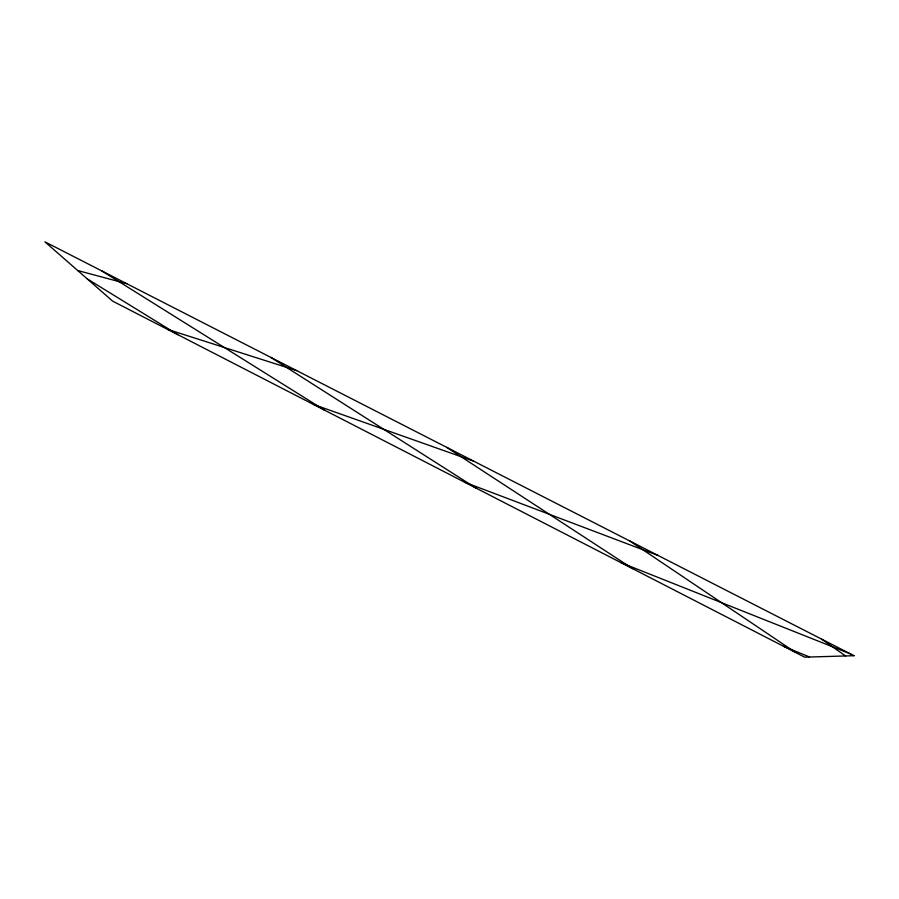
<?xml version="1.0" encoding="UTF-8"?>
<svg xmlns="http://www.w3.org/2000/svg" width="899" height="899" viewBox="0 0 899 899"><rect width="100%" height="100%" fill="white"/><g stroke="black" fill="none" stroke-linecap="round" stroke-linejoin="round"><path stroke-width="1.35" d="M77.707 270.532L126.748 283.679M167.495 329.349L296.659 370.602M313.448 404.438L473.672 461.142M464.569 482.19L658.203 555.537M621.164 562.752L850.769 654.034M783.523 646.28L809.561 657.012M87.192 278.836L177.867 334.686M101.913 270.97L324.179 409.955M270.813 357.375L475.695 487.91M446.724 447.354L632.694 568.685M630.098 541.153L795.48 652.438M821.428 639.032L845.566 655.967M854.05 655.708L804.661 657.158L112.611 301.109L44.95 241.842L854.05 655.708"/></g></svg>
